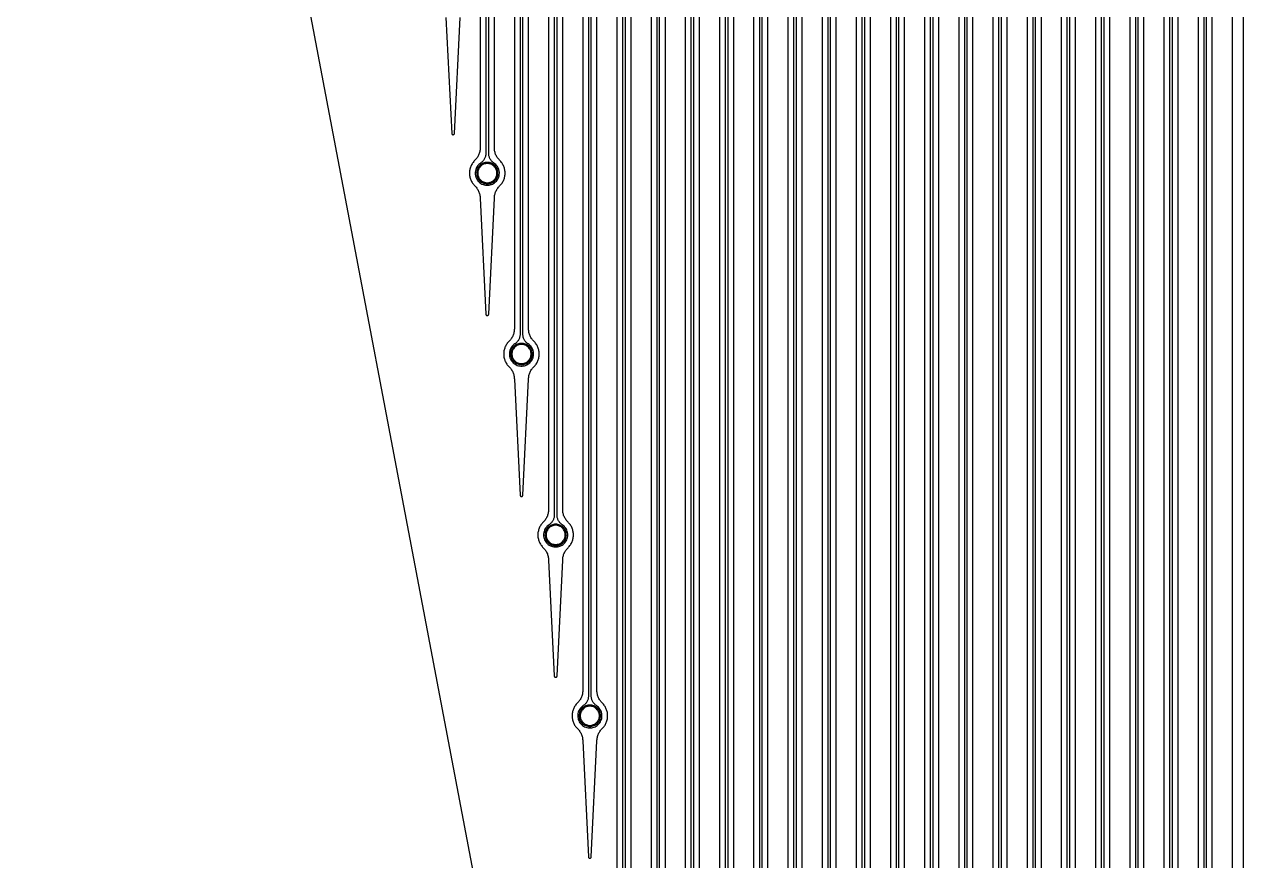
# Model space of a CAD drawing. Header units: metres. Extents: x -1805 to 1655, y -683 to 39617.
# Drawn here: x -858 to -2, y 2184 to 2771 of the extents above; entities that cross this region are included whole.
import ezdxf

# ---------------------------------------------------------------- set-up
doc = ezdxf.new("R2010")
doc.units = ezdxf.units.M
for name, color, linetype in [('Etching', 5, 'CONTINUOUS'), ('Metal', 4, 'CONTINUOUS'), ('pad_etching', 1, 'CONTINUOUS'), ('PEDOT_SIROF', 6, 'CONTINUOUS')]:
    doc.layers.add(name, color=color, linetype=linetype)

msp = doc.modelspace()

# ---------------------------------------------------------------- linework, layer by layer
at = {"layer": 'Etching'}
for points in [[(-538, 9134.24), (-538, 2684.31), (-538.02, 2683.67), (-538.07, 2683.03), (-538.15, 2682.39), (-538.27, 2681.76), (-538.43, 2681.13), (-538.62, 2680.52), (-538.83, 2679.91), (-539.09, 2679.32), (-539.37, 2678.74), (-539.68, 2678.18), (-540.03, 2677.64), (-540.4, 2677.11), (-540.8, 2676.61), (-541.22, 2676.13), (-541.67, 2675.67), (-542.13, 2675.21), (-542.56, 2674.72), (-542.96, 2674.21), (-543.34, 2673.69), (-543.69, 2673.14), (-544.01, 2672.58), (-544.3, 2672), (-544.57, 2671.41), (-544.8, 2670.8), (-544.99, 2670.18), (-545.16, 2669.56), (-545.29, 2668.92), (-545.4, 2668.28), (-545.46, 2667.64), (-545.5, 2666.99), (-545.5, 2666.34), (-545.46, 2665.7), (-545.4, 2665.05), (-545.29, 2664.41), (-545.16, 2663.78), (-544.99, 2663.15), (-544.8, 2662.53), (-544.57, 2661.93), (-544.3, 2661.33), (-544.01, 2660.75), (-543.69, 2660.19), (-543.34, 2659.65), (-542.96, 2659.12), (-542.56, 2658.61), (-542.13, 2658.13), (-541.67, 2657.67), (-541.22, 2657.21), (-540.8, 2656.73), (-540.4, 2656.22), (-540.03, 2655.7), (-539.68, 2655.15), (-539.37, 2654.59), (-539.09, 2654.01), (-538.83, 2653.42), (-538.62, 2652.82), (-538.43, 2652.2), (-538.27, 2651.58), (-538.15, 2650.95), (-538.07, 2650.31), (-538.02, 2649.67), (-538, 2649.02), (-534, 2567.62), (-533.98, 2567.49), (-533.95, 2567.37), (-533.91, 2567.25), (-533.85, 2567.14), (-533.78, 2567.04), (-533.69, 2566.94), (-533.59, 2566.86), (-533.49, 2566.79), (-533.37, 2566.74), (-533.25, 2566.7), (-533.13, 2566.67), (-533, 2566.67), (-532.87, 2566.67), (-532.75, 2566.7), (-532.63, 2566.74), (-532.51, 2566.79), (-532.41, 2566.86), (-532.31, 2566.94), (-532.22, 2567.04), (-532.15, 2567.14), (-532.09, 2567.25), (-532.05, 2567.37), (-532.02, 2567.49), (-532, 2567.62), (-528, 2649.02), (-527.98, 2649.67), (-527.93, 2650.31), (-527.85, 2650.95), (-527.73, 2651.58), (-527.57, 2652.2), (-527.38, 2652.82), (-527.17, 2653.42), (-526.91, 2654.01), (-526.63, 2654.59), (-526.32, 2655.15), (-525.97, 2655.7), (-525.6, 2656.22), (-525.2, 2656.73), (-524.78, 2657.21), (-524.33, 2657.67), (-523.87, 2658.13), (-523.44, 2658.61), (-523.04, 2659.12), (-522.66, 2659.65), (-522.31, 2660.19), (-521.99, 2660.75), (-521.7, 2661.33), (-521.43, 2661.93), (-521.2, 2662.53), (-521.01, 2663.15), (-520.84, 2663.78), (-520.71, 2664.41), (-520.6, 2665.05), (-520.54, 2665.7), (-520.5, 2666.34), (-520.5, 2666.99), (-520.54, 2667.64), (-520.6, 2668.28), (-520.71, 2668.92), (-520.84, 2669.56), (-521.01, 2670.18), (-521.2, 2670.8), (-521.43, 2671.41), (-521.7, 2672), (-521.99, 2672.58), (-522.31, 2673.14), (-522.66, 2673.69), (-523.04, 2674.21), (-523.44, 2674.72), (-523.87, 2675.21), (-524.33, 2675.67), (-524.78, 2676.13), (-525.2, 2676.61), (-525.6, 2677.11), (-525.97, 2677.64), (-526.32, 2678.18), (-526.63, 2678.74), (-526.91, 2679.32), (-527.17, 2679.91), (-527.38, 2680.52), (-527.57, 2681.13), (-527.73, 2681.76), (-527.85, 2682.39), (-527.93, 2683.03), (-527.98, 2683.67), (-528, 2684.31), (-528, 9134.24)], [(-514, 9134.24), (-514, 2557.32), (-514.02, 2556.68), (-514.07, 2556.04), (-514.15, 2555.4), (-514.27, 2554.77), (-514.43, 2554.15), (-514.62, 2553.53), (-514.83, 2552.93), (-515.09, 2552.34), (-515.37, 2551.76), (-515.68, 2551.2), (-516.03, 2550.65), (-516.4, 2550.13), (-516.8, 2549.62), (-517.22, 2549.14), (-517.67, 2548.68), (-518.13, 2548.22), (-518.56, 2547.74), (-518.96, 2547.23), (-519.34, 2546.7), (-519.69, 2546.16), (-520.01, 2545.6), (-520.3, 2545.02), (-520.57, 2544.42), (-520.8, 2543.82), (-520.99, 2543.2), (-521.16, 2542.57), (-521.29, 2541.94), (-521.4, 2541.3), (-521.46, 2540.65), (-521.5, 2540.01), (-521.5, 2539.36), (-521.46, 2538.71), (-521.4, 2538.07), (-521.29, 2537.43), (-521.16, 2536.79), (-520.99, 2536.16), (-520.8, 2535.55), (-520.57, 2534.94), (-520.3, 2534.35), (-520.01, 2533.77), (-519.69, 2533.21), (-519.34, 2532.66), (-518.96, 2532.13), (-518.56, 2531.63), (-518.13, 2531.14), (-517.67, 2530.68), (-517.22, 2530.22), (-516.8, 2529.74), (-516.4, 2529.24), (-516.03, 2528.71), (-515.68, 2528.17), (-515.37, 2527.61), (-515.09, 2527.03), (-514.83, 2526.44), (-514.62, 2525.83), (-514.43, 2525.22), (-514.27, 2524.59), (-514.15, 2523.96), (-514.07, 2523.32), (-514.02, 2522.68), (-514, 2522.04), (-510, 2440.63), (-509.98, 2440.51), (-509.95, 2440.38), (-509.91, 2440.27), (-509.85, 2440.15), (-509.78, 2440.05), (-509.69, 2439.96), (-509.59, 2439.88), (-509.49, 2439.81), (-509.37, 2439.75), (-509.25, 2439.71), (-509.13, 2439.69), (-509, 2439.68), (-508.87, 2439.69), (-508.75, 2439.71), (-508.63, 2439.75), (-508.51, 2439.81), (-508.41, 2439.88), (-508.31, 2439.96), (-508.22, 2440.05), (-508.15, 2440.15), (-508.09, 2440.27), (-508.05, 2440.38), (-508.02, 2440.51), (-508, 2440.63), (-504, 2522.04), (-503.98, 2522.68), (-503.93, 2523.32), (-503.85, 2523.96), (-503.73, 2524.59), (-503.57, 2525.22), (-503.38, 2525.83), (-503.17, 2526.44), (-502.91, 2527.03), (-502.63, 2527.61), (-502.32, 2528.17), (-501.97, 2528.71), (-501.6, 2529.24), (-501.2, 2529.74), (-500.78, 2530.22), (-500.33, 2530.68), (-499.87, 2531.14), (-499.44, 2531.63), (-499.04, 2532.13), (-498.66, 2532.66), (-498.31, 2533.21), (-497.99, 2533.77), (-497.7, 2534.35), (-497.43, 2534.94), (-497.2, 2535.55), (-497.01, 2536.16), (-496.84, 2536.79), (-496.71, 2537.43), (-496.6, 2538.07), (-496.54, 2538.71), (-496.5, 2539.36), (-496.5, 2540.01), (-496.54, 2540.65), (-496.6, 2541.3), (-496.71, 2541.94), (-496.84, 2542.57), (-497.01, 2543.2), (-497.2, 2543.82), (-497.43, 2544.42), (-497.7, 2545.02), (-497.99, 2545.6), (-498.31, 2546.16), (-498.66, 2546.7), (-499.04, 2547.23), (-499.44, 2547.74), (-499.87, 2548.22), (-500.33, 2548.68), (-500.78, 2549.14), (-501.2, 2549.62), (-501.6, 2550.13), (-501.97, 2550.65), (-502.32, 2551.2), (-502.63, 2551.76), (-502.91, 2552.34), (-503.17, 2552.93), (-503.38, 2553.53), (-503.57, 2554.15), (-503.73, 2554.77), (-503.85, 2555.4), (-503.93, 2556.04), (-503.98, 2556.68), (-504, 2557.32), (-504, 9134.24)], [(-490, 9134.24), (-490, 2430.34), (-490.02, 2429.7), (-490.07, 2429.06), (-490.15, 2428.42), (-490.27, 2427.79), (-490.43, 2427.16), (-490.62, 2426.55), (-490.83, 2425.94), (-491.09, 2425.35), (-491.37, 2424.77), (-491.68, 2424.21), (-492.03, 2423.67), (-492.4, 2423.14), (-492.8, 2422.64), (-493.22, 2422.16), (-493.67, 2421.7), (-494.13, 2421.24), (-494.56, 2420.75), (-494.96, 2420.25), (-495.34, 2419.72), (-495.69, 2419.17), (-496.01, 2418.61), (-496.3, 2418.03), (-496.57, 2417.44), (-496.8, 2416.83), (-496.99, 2416.22), (-497.16, 2415.59), (-497.29, 2414.96), (-497.4, 2414.31), (-497.46, 2413.67), (-497.5, 2413.02), (-497.5, 2412.37), (-497.46, 2411.73), (-497.4, 2411.08), (-497.29, 2410.44), (-497.16, 2409.81), (-496.99, 2409.18), (-496.8, 2408.56), (-496.57, 2407.96), (-496.3, 2407.36), (-496.01, 2406.79), (-495.69, 2406.22), (-495.34, 2405.68), (-494.96, 2405.15), (-494.56, 2404.64), (-494.13, 2404.16), (-493.67, 2403.7), (-493.22, 2403.24), (-492.8, 2402.76), (-492.4, 2402.25), (-492.03, 2401.73), (-491.68, 2401.18), (-491.37, 2400.62), (-491.09, 2400.05), (-490.83, 2399.45), (-490.62, 2398.85), (-490.43, 2398.23), (-490.27, 2397.61), (-490.15, 2396.98), (-490.07, 2396.34), (-490.02, 2395.7), (-490, 2395.06), (-486, 2313.65), (-485.98, 2313.52), (-485.95, 2313.4), (-485.91, 2313.28), (-485.85, 2313.17), (-485.78, 2313.07), (-485.69, 2312.97), (-485.59, 2312.89), (-485.49, 2312.82), (-485.37, 2312.77), (-485.25, 2312.73), (-485.13, 2312.71), (-485, 2312.7), (-484.87, 2312.71), (-484.75, 2312.73), (-484.63, 2312.77), (-484.51, 2312.82), (-484.41, 2312.89), (-484.31, 2312.97), (-484.22, 2313.07), (-484.15, 2313.17), (-484.09, 2313.28), (-484.05, 2313.4), (-484.02, 2313.52), (-484, 2313.65), (-480, 2395.06), (-479.98, 2395.7), (-479.93, 2396.34), (-479.85, 2396.98), (-479.73, 2397.61), (-479.57, 2398.23), (-479.38, 2398.85), (-479.17, 2399.45), (-478.91, 2400.05), (-478.63, 2400.62), (-478.32, 2401.18), (-477.97, 2401.73), (-477.6, 2402.25), (-477.2, 2402.76), (-476.78, 2403.24), (-476.33, 2403.7), (-475.87, 2404.16), (-475.44, 2404.64), (-475.04, 2405.15), (-474.66, 2405.68), (-474.31, 2406.22), (-473.99, 2406.79), (-473.7, 2407.36), (-473.43, 2407.96), (-473.2, 2408.56), (-473.01, 2409.18), (-472.84, 2409.81), (-472.71, 2410.44), (-472.6, 2411.08), (-472.54, 2411.73), (-472.5, 2412.37), (-472.5, 2413.02), (-472.54, 2413.67), (-472.6, 2414.31), (-472.71, 2414.96), (-472.84, 2415.59), (-473.01, 2416.22), (-473.2, 2416.83), (-473.43, 2417.44), (-473.7, 2418.03), (-473.99, 2418.61), (-474.31, 2419.17), (-474.66, 2419.72), (-475.04, 2420.25), (-475.44, 2420.75), (-475.87, 2421.24), (-476.33, 2421.7), (-476.78, 2422.16), (-477.2, 2422.64), (-477.6, 2423.14), (-477.97, 2423.67), (-478.32, 2424.21), (-478.63, 2424.77), (-478.91, 2425.35), (-479.17, 2425.94), (-479.38, 2426.55), (-479.57, 2427.16), (-479.73, 2427.79), (-479.85, 2428.42), (-479.93, 2429.06), (-479.98, 2429.7), (-480, 2430.34), (-480, 9134.24)], [(-466, 9134.24), (-466, 2303.36), (-466.02, 2302.71), (-466.07, 2302.07), (-466.15, 2301.44), (-466.27, 2300.8), (-466.43, 2300.18), (-466.62, 2299.56), (-466.83, 2298.96), (-467.09, 2298.37), (-467.37, 2297.79), (-467.68, 2297.23), (-468.03, 2296.68), (-468.4, 2296.16), (-468.8, 2295.66), (-469.22, 2295.17), (-469.67, 2294.72), (-470.13, 2294.25), (-470.56, 2293.77), (-470.96, 2293.26), (-471.34, 2292.74), (-471.69, 2292.19), (-472.01, 2291.63), (-472.3, 2291.05), (-472.57, 2290.46), (-472.8, 2289.85), (-472.99, 2289.23), (-473.16, 2288.61), (-473.29, 2287.97), (-473.4, 2287.33), (-473.46, 2286.69), (-473.5, 2286.04), (-473.5, 2285.39), (-473.46, 2284.74), (-473.4, 2284.1), (-473.29, 2283.46), (-473.16, 2282.82), (-472.99, 2282.2), (-472.8, 2281.58), (-472.57, 2280.97), (-472.3, 2280.38), (-472.01, 2279.8), (-471.69, 2279.24), (-471.34, 2278.69), (-470.96, 2278.17), (-470.56, 2277.66), (-470.13, 2277.17), (-469.67, 2276.71), (-469.22, 2276.25), (-468.8, 2275.77), (-468.4, 2275.27), (-468.03, 2274.74), (-467.68, 2274.2), (-467.37, 2273.64), (-467.09, 2273.06), (-466.83, 2272.47), (-466.62, 2271.86), (-466.43, 2271.25), (-466.27, 2270.62), (-466.15, 2269.99), (-466.07, 2269.36), (-466.02, 2268.71), (-466, 2268.07), (-462, 2186.67), (-461.98, 2186.54), (-461.95, 2186.42), (-461.91, 2186.3), (-461.85, 2186.19), (-461.78, 2186.08), (-461.69, 2185.99), (-461.59, 2185.91), (-461.49, 2185.84), (-461.37, 2185.79), (-461.25, 2185.75), (-461.13, 2185.72), (-461, 2185.71), (-460.87, 2185.72), (-460.75, 2185.75), (-460.63, 2185.79), (-460.51, 2185.84), (-460.41, 2185.91), (-460.31, 2185.99), (-460.22, 2186.08), (-460.15, 2186.19), (-460.09, 2186.3), (-460.05, 2186.42), (-460.02, 2186.54), (-460, 2186.67), (-456, 2268.07), (-455.98, 2268.71), (-455.93, 2269.36), (-455.85, 2269.99), (-455.73, 2270.62), (-455.57, 2271.25), (-455.38, 2271.86), (-455.17, 2272.47), (-454.91, 2273.06), (-454.63, 2273.64), (-454.32, 2274.2), (-453.97, 2274.74), (-453.6, 2275.27), (-453.2, 2275.77), (-452.78, 2276.25), (-452.33, 2276.71), (-451.87, 2277.17), (-451.44, 2277.66), (-451.04, 2278.17), (-450.66, 2278.69), (-450.31, 2279.24), (-449.99, 2279.8), (-449.7, 2280.38), (-449.43, 2280.97), (-449.2, 2281.58), (-449.01, 2282.2), (-448.84, 2282.82), (-448.71, 2283.46), (-448.6, 2284.1), (-448.54, 2284.74), (-448.5, 2285.39), (-448.5, 2286.04), (-448.54, 2286.69), (-448.6, 2287.33), (-448.71, 2287.97), (-448.84, 2288.61), (-449.01, 2289.23), (-449.2, 2289.85), (-449.43, 2290.46), (-449.7, 2291.05), (-449.99, 2291.63), (-450.31, 2292.19), (-450.66, 2292.74), (-451.04, 2293.26), (-451.44, 2293.77), (-451.87, 2294.25), (-452.33, 2294.72), (-452.78, 2295.17), (-453.2, 2295.66), (-453.6, 2296.16), (-453.97, 2296.68), (-454.32, 2297.23), (-454.63, 2297.79), (-454.91, 2298.37), (-455.17, 2298.96), (-455.38, 2299.56), (-455.57, 2300.18), (-455.73, 2300.8), (-455.85, 2301.44), (-455.93, 2302.07), (-455.98, 2302.71), (-456, 2303.36), (-456, 9134.24)], [(-442, 9134.24), (-442, 2176.37)], [(-432, 2176.37), (-432, 9134.24)], [(-418, 9134.24), (-418, 2049.39)], [(-408, 2049.39), (-408, 9134.24)], [(-394, 9134.24), (-394, 1922.4)], [(-384, 1922.4), (-384, 9134.24)], [(-370, 9134.24), (-370, 1795.42)], [(-360, 1795.42), (-360, 9134.24)], [(-346, 9134.24), (-346, 1668.44)], [(-336, 1668.44), (-336, 9134.24)], [(-322, 9134.24), (-322, 1541.45)], [(-312, 1541.45), (-312, 9134.24)], [(-298, 9134.24), (-298, 1414.47)], [(-288, 1414.47), (-288, 9134.24)], [(-274, 9134.24), (-274, 1287.48)], [(-264, 1287.48), (-264, 9134.24)], [(-250, 9134.24), (-250, 1160.5)], [(-240, 1160.5), (-240, 9134.24)], [(-226, 9134.24), (-226, 1033.52)], [(-216, 1033.52), (-216, 9134.24)], [(-202, 9134.24), (-202, 906.53)], [(-192, 906.53), (-192, 9134.24)], [(-178, 9134.24), (-178, 779.55)], [(-168, 779.55), (-168, 9134.24)], [(-154, 9134.24), (-154, 652.56)], [(-144, 652.56), (-144, 9134.24)], [(-130, 9134.24), (-130, 525.58)], [(-120, 525.58), (-120, 9134.24)], [(-106, 9134.24), (-106, 398.59)], [(-96, 398.59), (-96, 9134.24)], [(-82, 9134.24), (-82, 271.61)], [(-72, 271.61), (-72, 9134.24)], [(-58, 9134.24), (-58, 144.63)], [(-48, 144.63), (-48, 9134.24)], [(-34, 9134.24), (-34, 17.64)], [(-24, 17.64), (-24, 9134.24)], [(-10, 4155.73), (-10, -202.71)], [(-35.26, -497.72), (-858, 3836.51)], [(-562, 2776.01), (-558, 2694.6), (-557.98, 2694.48), (-557.95, 2694.35), (-557.91, 2694.23), (-557.85, 2694.12), (-557.78, 2694.02), (-557.69, 2693.93), (-557.59, 2693.85), (-557.49, 2693.78), (-557.37, 2693.72), (-557.25, 2693.68), (-557.13, 2693.66), (-557, 2693.65), (-556.87, 2693.66), (-556.75, 2693.68), (-556.63, 2693.72), (-556.51, 2693.78), (-556.41, 2693.85), (-556.31, 2693.93), (-556.22, 2694.02), (-556.15, 2694.12), (-556.09, 2694.23), (-556.05, 2694.35), (-556.02, 2694.48), (-556, 2694.6), (-552, 2776.01)]]:
    msp.add_lwpolyline(points, dxfattribs=at)
at = {"layer": 'Metal'}
for points in [[(-534, 9436.51), (-534, 2680.5), (-534.02, 2679.97), (-534.07, 2679.44), (-534.16, 2678.92), (-534.28, 2678.4), (-534.44, 2677.89), (-534.62, 2677.4), (-534.85, 2676.92), (-535.1, 2676.45), (-535.38, 2676), (-535.69, 2675.57), (-536.03, 2675.17), (-536.4, 2674.78), (-536.79, 2674.43), (-537.2, 2674.09), (-537.64, 2673.79), (-538.33, 2673.29), (-538.97, 2672.72), (-539.54, 2672.09), (-540.06, 2671.41), (-540.5, 2670.67), (-540.86, 2669.9), (-541.15, 2669.1), (-541.35, 2668.27), (-541.47, 2667.42), (-541.5, 2666.57), (-541.45, 2665.71), (-541.31, 2664.87), (-541.09, 2664.04), (-540.78, 2663.25), (-540.4, 2662.48), (-539.94, 2661.76), (-539.41, 2661.09), (-538.82, 2660.47), (-538.17, 2659.92), (-537.47, 2659.43), (-536.72, 2659.02), (-535.93, 2658.69), (-535.11, 2658.43), (-534.28, 2658.26), (-533.43, 2658.18), (-532.57, 2658.18), (-531.72, 2658.26), (-530.89, 2658.43), (-530.07, 2658.69), (-529.28, 2659.02), (-528.53, 2659.43), (-527.83, 2659.92), (-527.18, 2660.47), (-526.59, 2661.09), (-526.06, 2661.76), (-525.6, 2662.48), (-525.22, 2663.25), (-524.91, 2664.04), (-524.69, 2664.87), (-524.55, 2665.71), (-524.5, 2666.57), (-524.53, 2667.42), (-524.65, 2668.27), (-524.85, 2669.1), (-525.14, 2669.9), (-525.5, 2670.67), (-525.94, 2671.41), (-526.46, 2672.09), (-527.03, 2672.72), (-527.67, 2673.29), (-528.36, 2673.79), (-528.8, 2674.09), (-529.21, 2674.43), (-529.6, 2674.78), (-529.97, 2675.17), (-530.31, 2675.57), (-530.62, 2676), (-530.9, 2676.45), (-531.15, 2676.92), (-531.38, 2677.4), (-531.56, 2677.89), (-531.72, 2678.4), (-531.84, 2678.92), (-531.93, 2679.44), (-531.98, 2679.97), (-532, 2680.5), (-532, 9436.51)], [(-510, 9436.51), (-510, 2553.51), (-510.02, 2552.98), (-510.07, 2552.45), (-510.16, 2551.93), (-510.28, 2551.42), (-510.44, 2550.91), (-510.62, 2550.41), (-510.85, 2549.93), (-511.1, 2549.47), (-511.38, 2549.02), (-511.69, 2548.59), (-512.03, 2548.18), (-512.4, 2547.8), (-512.79, 2547.44), (-513.2, 2547.11), (-513.64, 2546.81), (-514.33, 2546.31), (-514.97, 2545.74), (-515.54, 2545.11), (-516.06, 2544.42), (-516.5, 2543.69), (-516.86, 2542.92), (-517.15, 2542.11), (-517.35, 2541.28), (-517.47, 2540.44), (-517.5, 2539.58), (-517.45, 2538.73), (-517.31, 2537.89), (-517.09, 2537.06), (-516.78, 2536.26), (-516.4, 2535.5), (-515.94, 2534.78), (-515.41, 2534.1), (-514.82, 2533.49), (-514.17, 2532.94), (-513.47, 2532.45), (-512.72, 2532.04), (-511.93, 2531.7), (-511.11, 2531.45), (-510.28, 2531.28), (-509.43, 2531.19), (-508.57, 2531.19), (-507.72, 2531.28), (-506.89, 2531.45), (-506.07, 2531.7), (-505.28, 2532.04), (-504.53, 2532.45), (-503.83, 2532.94), (-503.18, 2533.49), (-502.59, 2534.1), (-502.06, 2534.78), (-501.6, 2535.5), (-501.22, 2536.26), (-500.91, 2537.06), (-500.69, 2537.89), (-500.55, 2538.73), (-500.5, 2539.58), (-500.53, 2540.44), (-500.65, 2541.28), (-500.85, 2542.11), (-501.14, 2542.92), (-501.5, 2543.69), (-501.94, 2544.42), (-502.46, 2545.11), (-503.03, 2545.74), (-503.67, 2546.31), (-504.36, 2546.81), (-504.8, 2547.11), (-505.21, 2547.44), (-505.6, 2547.8), (-505.97, 2548.18), (-506.31, 2548.59), (-506.62, 2549.02), (-506.9, 2549.47), (-507.15, 2549.93), (-507.38, 2550.41), (-507.56, 2550.91), (-507.72, 2551.42), (-507.84, 2551.93), (-507.93, 2552.45), (-507.98, 2552.98), (-508, 2553.51), (-508, 9436.51)], [(-486, 9436.51), (-486, 2426.53), (-486.02, 2426), (-486.07, 2425.47), (-486.16, 2424.95), (-486.28, 2424.43), (-486.44, 2423.93), (-486.62, 2423.43), (-486.85, 2422.95), (-487.1, 2422.48), (-487.38, 2422.03), (-487.69, 2421.61), (-488.03, 2421.2), (-488.4, 2420.82), (-488.79, 2420.46), (-489.2, 2420.13), (-489.64, 2419.82), (-490.33, 2419.32), (-490.97, 2418.75), (-491.54, 2418.12), (-492.06, 2417.44), (-492.5, 2416.71), (-492.86, 2415.93), (-493.15, 2415.13), (-493.35, 2414.3), (-493.47, 2413.45), (-493.5, 2412.6), (-493.45, 2411.74), (-493.31, 2410.9), (-493.09, 2410.08), (-492.78, 2409.28), (-492.4, 2408.51), (-491.94, 2407.79), (-491.41, 2407.12), (-490.82, 2406.5), (-490.17, 2405.95), (-489.47, 2405.47), (-488.72, 2405.05), (-487.93, 2404.72), (-487.11, 2404.47), (-486.28, 2404.29), (-485.43, 2404.21), (-484.57, 2404.21), (-483.72, 2404.29), (-482.89, 2404.47), (-482.07, 2404.72), (-481.28, 2405.05), (-480.53, 2405.47), (-479.83, 2405.95), (-479.18, 2406.5), (-478.59, 2407.12), (-478.06, 2407.79), (-477.6, 2408.51), (-477.22, 2409.28), (-476.91, 2410.08), (-476.69, 2410.9), (-476.55, 2411.74), (-476.5, 2412.6), (-476.53, 2413.45), (-476.65, 2414.3), (-476.85, 2415.13), (-477.14, 2415.93), (-477.5, 2416.71), (-477.94, 2417.44), (-478.46, 2418.12), (-479.03, 2418.75), (-479.67, 2419.32), (-480.36, 2419.82), (-480.8, 2420.13), (-481.21, 2420.46), (-481.6, 2420.82), (-481.97, 2421.2), (-482.31, 2421.61), (-482.62, 2422.03), (-482.9, 2422.48), (-483.15, 2422.95), (-483.38, 2423.43), (-483.56, 2423.93), (-483.72, 2424.43), (-483.84, 2424.95), (-483.93, 2425.47), (-483.98, 2426), (-484, 2426.53), (-484, 9436.51)], [(-462, 9436.51), (-462, 2299.54), (-462.02, 2299.01), (-462.07, 2298.49), (-462.16, 2297.96), (-462.28, 2297.45), (-462.44, 2296.94), (-462.62, 2296.45), (-462.85, 2295.96), (-463.1, 2295.5), (-463.38, 2295.05), (-463.69, 2294.62), (-464.03, 2294.22), (-464.4, 2293.83), (-464.79, 2293.47), (-465.2, 2293.14), (-465.64, 2292.84), (-466.33, 2292.34), (-466.97, 2291.77), (-467.54, 2291.14), (-468.06, 2290.45), (-468.5, 2289.72), (-468.86, 2288.95), (-469.15, 2288.14), (-469.35, 2287.31), (-469.47, 2286.47), (-469.5, 2285.61), (-469.45, 2284.76), (-469.31, 2283.92), (-469.09, 2283.09), (-468.78, 2282.29), (-468.4, 2281.53), (-467.94, 2280.81), (-467.41, 2280.14), (-466.82, 2279.52), (-466.17, 2278.97), (-465.47, 2278.48), (-464.72, 2278.07), (-463.93, 2277.74), (-463.11, 2277.48), (-462.28, 2277.31), (-461.43, 2277.23), (-460.57, 2277.23), (-459.72, 2277.31), (-458.89, 2277.48), (-458.07, 2277.74), (-457.28, 2278.07), (-456.53, 2278.48), (-455.83, 2278.97), (-455.18, 2279.52), (-454.59, 2280.14), (-454.06, 2280.81), (-453.6, 2281.53), (-453.22, 2282.29), (-452.91, 2283.09), (-452.69, 2283.92), (-452.55, 2284.76), (-452.5, 2285.61), (-452.53, 2286.47), (-452.65, 2287.31), (-452.85, 2288.14), (-453.14, 2288.95), (-453.5, 2289.72), (-453.94, 2290.45), (-454.46, 2291.14), (-455.03, 2291.77), (-455.67, 2292.34), (-456.36, 2292.84), (-456.8, 2293.14), (-457.21, 2293.47), (-457.6, 2293.83), (-457.97, 2294.22), (-458.31, 2294.62), (-458.62, 2295.05), (-458.9, 2295.5), (-459.15, 2295.96), (-459.38, 2296.45), (-459.56, 2296.94), (-459.72, 2297.45), (-459.84, 2297.96), (-459.93, 2298.49), (-459.98, 2299.01), (-460, 2299.54), (-460, 9436.51)], [(-438, 9436.51), (-438, 2172.56)], [(-436, 2172.56), (-436, 9436.51)], [(-414, 9436.51), (-414, 2045.58)], [(-412, 2045.58), (-412, 9436.51)], [(-390, 9436.51), (-390, 1918.59)], [(-388, 1918.59), (-388, 9436.51)], [(-366, 9436.51), (-366, 1791.61)], [(-364, 1791.61), (-364, 9436.51)], [(-342, 9436.51), (-342, 1664.62)], [(-340, 1664.62), (-340, 9436.51)], [(-318, 9436.51), (-318, 1537.64)], [(-316, 1537.64), (-316, 9436.51)], [(-294, 9436.51), (-294, 1410.65)], [(-292, 1410.65), (-292, 9436.51)], [(-270, 9436.51), (-270, 1283.67)], [(-268, 1283.67), (-268, 9436.51)], [(-246, 9436.51), (-246, 1156.69)], [(-244, 1156.69), (-244, 9436.51)], [(-222, 9436.51), (-222, 1029.7)], [(-220, 1029.7), (-220, 9436.51)], [(-198, 9436.51), (-198, 902.72)], [(-196, 902.72), (-196, 9436.51)], [(-174, 9436.51), (-174, 775.73)], [(-172, 775.73), (-172, 9436.51)], [(-150, 9436.51), (-150, 648.75)], [(-148, 648.75), (-148, 9436.51)], [(-126, 9436.51), (-126, 521.77)], [(-124, 521.77), (-124, 9436.51)], [(-102, 9436.51), (-102, 394.78)], [(-100, 394.78), (-100, 9436.51)], [(-78, 9436.51), (-78, 267.8)], [(-76, 267.8), (-76, 9436.51)], [(-54, 9436.51), (-54, 140.81)], [(-52, 140.81), (-52, 9436.51)], [(-30, 9436.51), (-30, 13.83)], [(-28, 13.83), (-28, 9436.51)], [(-2, -200.37), (-2, 4153.38)]]:
    msp.add_lwpolyline(points, dxfattribs=at)
at = {"layer": 'pad_etching'}
for points in [[(-526.25, 2666.67), (-526.28, 2667.33), (-526.38, 2667.98), (-526.54, 2668.63), (-526.76, 2669.25), (-527.05, 2669.85), (-527.39, 2670.42), (-527.78, 2670.95), (-528.23, 2671.44), (-528.72, 2671.88), (-529.25, 2672.28), (-529.82, 2672.62), (-530.42, 2672.9), (-531.04, 2673.13), (-531.68, 2673.29), (-532.34, 2673.38), (-533, 2673.42), (-533.66, 2673.38), (-534.32, 2673.29), (-534.96, 2673.13), (-535.58, 2672.9), (-536.18, 2672.62), (-536.75, 2672.28), (-537.28, 2671.88), (-537.77, 2671.44), (-538.22, 2670.95), (-538.61, 2670.42), (-538.95, 2669.85), (-539.24, 2669.25), (-539.46, 2668.63), (-539.62, 2667.98), (-539.72, 2667.33), (-539.75, 2666.67), (-539.72, 2666.01), (-539.62, 2665.35), (-539.46, 2664.71), (-539.24, 2664.08), (-538.95, 2663.48), (-538.61, 2662.92), (-538.22, 2662.38), (-537.77, 2661.89), (-537.28, 2661.45), (-536.75, 2661.05), (-536.18, 2660.71), (-535.58, 2660.43), (-534.96, 2660.21), (-534.32, 2660.05), (-533.66, 2659.95), (-533, 2659.92), (-532.34, 2659.95), (-531.68, 2660.05), (-531.04, 2660.21), (-530.42, 2660.43), (-529.82, 2660.71), (-529.25, 2661.05), (-528.72, 2661.45), (-528.23, 2661.89), (-527.78, 2662.38), (-527.39, 2662.92), (-527.05, 2663.48), (-526.76, 2664.08), (-526.54, 2664.71), (-526.38, 2665.35), (-526.28, 2666.01), (-526.25, 2666.67)], [(-502.25, 2539.68), (-502.28, 2540.34), (-502.38, 2541), (-502.54, 2541.64), (-502.76, 2542.27), (-503.05, 2542.86), (-503.39, 2543.43), (-503.78, 2543.96), (-504.23, 2544.46), (-504.72, 2544.9), (-505.25, 2545.29), (-505.82, 2545.64), (-506.42, 2545.92), (-507.04, 2546.14), (-507.68, 2546.3), (-508.34, 2546.4), (-509, 2546.43), (-509.66, 2546.4), (-510.32, 2546.3), (-510.96, 2546.14), (-511.58, 2545.92), (-512.18, 2545.64), (-512.75, 2545.29), (-513.28, 2544.9), (-513.77, 2544.46), (-514.22, 2543.96), (-514.61, 2543.43), (-514.95, 2542.86), (-515.24, 2542.27), (-515.46, 2541.64), (-515.62, 2541), (-515.72, 2540.34), (-515.75, 2539.68), (-515.72, 2539.02), (-515.62, 2538.37), (-515.46, 2537.72), (-515.24, 2537.1), (-514.95, 2536.5), (-514.61, 2535.93), (-514.22, 2535.4), (-513.77, 2534.91), (-513.28, 2534.46), (-512.75, 2534.07), (-512.18, 2533.73), (-511.58, 2533.45), (-510.96, 2533.22), (-510.32, 2533.06), (-509.66, 2532.97), (-509, 2532.93), (-508.34, 2532.97), (-507.68, 2533.06), (-507.04, 2533.22), (-506.42, 2533.45), (-505.82, 2533.73), (-505.25, 2534.07), (-504.72, 2534.46), (-504.23, 2534.91), (-503.78, 2535.4), (-503.39, 2535.93), (-503.05, 2536.5), (-502.76, 2537.1), (-502.54, 2537.72), (-502.38, 2538.37), (-502.28, 2539.02), (-502.25, 2539.68)], [(-478.25, 2412.7), (-478.28, 2413.36), (-478.38, 2414.02), (-478.54, 2414.66), (-478.76, 2415.28), (-479.05, 2415.88), (-479.39, 2416.45), (-479.78, 2416.98), (-480.23, 2417.47), (-480.72, 2417.92), (-481.25, 2418.31), (-481.82, 2418.65), (-482.42, 2418.93), (-483.04, 2419.16), (-483.68, 2419.32), (-484.34, 2419.42), (-485, 2419.45), (-485.66, 2419.42), (-486.32, 2419.32), (-486.96, 2419.16), (-487.58, 2418.93), (-488.18, 2418.65), (-488.75, 2418.31), (-489.28, 2417.92), (-489.77, 2417.47), (-490.22, 2416.98), (-490.61, 2416.45), (-490.95, 2415.88), (-491.24, 2415.28), (-491.46, 2414.66), (-491.62, 2414.02), (-491.72, 2413.36), (-491.75, 2412.7), (-491.72, 2412.04), (-491.62, 2411.38), (-491.46, 2410.74), (-491.24, 2410.12), (-490.95, 2409.52), (-490.61, 2408.95), (-490.22, 2408.42), (-489.77, 2407.93), (-489.28, 2407.48), (-488.75, 2407.09), (-488.18, 2406.75), (-487.58, 2406.46), (-486.96, 2406.24), (-486.32, 2406.08), (-485.66, 2405.98), (-485, 2405.95), (-484.34, 2405.98), (-483.68, 2406.08), (-483.04, 2406.24), (-482.42, 2406.46), (-481.82, 2406.75), (-481.25, 2407.09), (-480.72, 2407.48), (-480.23, 2407.93), (-479.78, 2408.42), (-479.39, 2408.95), (-479.05, 2409.52), (-478.76, 2410.12), (-478.54, 2410.74), (-478.38, 2411.38), (-478.28, 2412.04), (-478.25, 2412.7)], [(-454.25, 2285.71), (-454.28, 2286.38), (-454.38, 2287.03), (-454.54, 2287.67), (-454.76, 2288.3), (-455.05, 2288.9), (-455.39, 2289.46), (-455.78, 2290), (-456.23, 2290.49), (-456.72, 2290.93), (-457.25, 2291.33), (-457.82, 2291.67), (-458.42, 2291.95), (-459.04, 2292.17), (-459.68, 2292.33), (-460.34, 2292.43), (-461, 2292.46), (-461.66, 2292.43), (-462.32, 2292.33), (-462.96, 2292.17), (-463.58, 2291.95), (-464.18, 2291.67), (-464.75, 2291.33), (-465.28, 2290.93), (-465.77, 2290.49), (-466.22, 2290), (-466.61, 2289.46), (-466.95, 2288.9), (-467.24, 2288.3), (-467.46, 2287.67), (-467.62, 2287.03), (-467.72, 2286.38), (-467.75, 2285.71), (-467.72, 2285.05), (-467.62, 2284.4), (-467.46, 2283.75), (-467.24, 2283.13), (-466.95, 2282.53), (-466.61, 2281.96), (-466.22, 2281.43), (-465.77, 2280.94), (-465.28, 2280.5), (-464.75, 2280.1), (-464.18, 2279.76), (-463.58, 2279.48), (-462.96, 2279.25), (-462.32, 2279.09), (-461.66, 2279), (-461, 2278.96), (-460.34, 2279), (-459.68, 2279.09), (-459.04, 2279.25), (-458.42, 2279.48), (-457.82, 2279.76), (-457.25, 2280.1), (-456.72, 2280.5), (-456.23, 2280.94), (-455.78, 2281.43), (-455.39, 2281.96), (-455.05, 2282.53), (-454.76, 2283.13), (-454.54, 2283.75), (-454.38, 2284.4), (-454.28, 2285.05), (-454.25, 2285.71)]]:
    msp.add_lwpolyline(points, close=True, dxfattribs=at)
at = {"layer": 'PEDOT_SIROF'}
for points in [[(-525.5, 2666.67), (-525.54, 2667.4), (-525.64, 2668.13), (-525.82, 2668.84), (-526.07, 2669.54), (-526.39, 2670.2), (-526.76, 2670.83), (-527.2, 2671.42), (-527.7, 2671.97), (-528.24, 2672.46), (-528.83, 2672.9), (-529.46, 2673.28), (-530.13, 2673.6), (-530.82, 2673.84), (-531.54, 2674.02), (-532.26, 2674.13), (-533, 2674.17), (-533.74, 2674.13), (-534.46, 2674.02), (-535.18, 2673.84), (-535.87, 2673.6), (-536.54, 2673.28), (-537.17, 2672.9), (-537.76, 2672.46), (-538.3, 2671.97), (-538.8, 2671.42), (-539.24, 2670.83), (-539.61, 2670.2), (-539.93, 2669.54), (-540.18, 2668.84), (-540.36, 2668.13), (-540.46, 2667.4), (-540.5, 2666.67), (-540.46, 2665.93), (-540.36, 2665.2), (-540.18, 2664.49), (-539.93, 2663.8), (-539.61, 2663.13), (-539.24, 2662.5), (-538.8, 2661.91), (-538.3, 2661.36), (-537.76, 2660.87), (-537.17, 2660.43), (-536.54, 2660.05), (-535.87, 2659.74), (-535.18, 2659.49), (-534.46, 2659.31), (-533.74, 2659.2), (-533, 2659.17), (-532.26, 2659.2), (-531.54, 2659.31), (-530.82, 2659.49), (-530.13, 2659.74), (-529.46, 2660.05), (-528.83, 2660.43), (-528.24, 2660.87), (-527.7, 2661.36), (-527.2, 2661.91), (-526.76, 2662.5), (-526.39, 2663.13), (-526.07, 2663.8), (-525.82, 2664.49), (-525.64, 2665.2), (-525.54, 2665.93), (-525.5, 2666.67)], [(-501.5, 2539.68), (-501.54, 2540.42), (-501.64, 2541.15), (-501.82, 2541.86), (-502.07, 2542.55), (-502.39, 2543.22), (-502.76, 2543.85), (-503.2, 2544.44), (-503.7, 2544.99), (-504.24, 2545.48), (-504.83, 2545.92), (-505.46, 2546.3), (-506.13, 2546.61), (-506.82, 2546.86), (-507.54, 2547.04), (-508.26, 2547.15), (-509, 2547.18), (-509.74, 2547.15), (-510.46, 2547.04), (-511.18, 2546.86), (-511.87, 2546.61), (-512.54, 2546.3), (-513.17, 2545.92), (-513.76, 2545.48), (-514.3, 2544.99), (-514.8, 2544.44), (-515.24, 2543.85), (-515.61, 2543.22), (-515.93, 2542.55), (-516.18, 2541.86), (-516.36, 2541.15), (-516.46, 2540.42), (-516.5, 2539.68), (-516.46, 2538.95), (-516.36, 2538.22), (-516.18, 2537.51), (-515.93, 2536.81), (-515.61, 2536.15), (-515.24, 2535.52), (-514.8, 2534.92), (-514.3, 2534.38), (-513.76, 2533.88), (-513.17, 2533.45), (-512.54, 2533.07), (-511.87, 2532.75), (-511.18, 2532.51), (-510.46, 2532.33), (-509.74, 2532.22), (-509, 2532.18), (-508.26, 2532.22), (-507.54, 2532.33), (-506.82, 2532.51), (-506.13, 2532.75), (-505.46, 2533.07), (-504.83, 2533.45), (-504.24, 2533.88), (-503.7, 2534.38), (-503.2, 2534.92), (-502.76, 2535.52), (-502.39, 2536.15), (-502.07, 2536.81), (-501.82, 2537.51), (-501.64, 2538.22), (-501.54, 2538.95), (-501.5, 2539.68)], [(-477.5, 2412.7), (-477.54, 2413.43), (-477.64, 2414.16), (-477.82, 2414.88), (-478.07, 2415.57), (-478.39, 2416.23), (-478.76, 2416.87), (-479.2, 2417.46), (-479.7, 2418), (-480.24, 2418.5), (-480.83, 2418.93), (-481.46, 2419.31), (-482.13, 2419.63), (-482.82, 2419.88), (-483.54, 2420.05), (-484.26, 2420.16), (-485, 2420.2), (-485.74, 2420.16), (-486.46, 2420.05), (-487.18, 2419.88), (-487.87, 2419.63), (-488.54, 2419.31), (-489.17, 2418.93), (-489.76, 2418.5), (-490.3, 2418), (-490.8, 2417.46), (-491.24, 2416.87), (-491.61, 2416.23), (-491.93, 2415.57), (-492.18, 2414.88), (-492.36, 2414.16), (-492.46, 2413.43), (-492.5, 2412.7), (-492.46, 2411.96), (-492.36, 2411.24), (-492.18, 2410.52), (-491.93, 2409.83), (-491.61, 2409.16), (-491.24, 2408.53), (-490.8, 2407.94), (-490.3, 2407.4), (-489.76, 2406.9), (-489.17, 2406.46), (-488.54, 2406.08), (-487.87, 2405.77), (-487.18, 2405.52), (-486.46, 2405.34), (-485.74, 2405.23), (-485, 2405.2), (-484.26, 2405.23), (-483.54, 2405.34), (-482.82, 2405.52), (-482.13, 2405.77), (-481.46, 2406.08), (-480.83, 2406.46), (-480.24, 2406.9), (-479.7, 2407.4), (-479.2, 2407.94), (-478.76, 2408.53), (-478.39, 2409.16), (-478.07, 2409.83), (-477.82, 2410.52), (-477.64, 2411.24), (-477.54, 2411.96), (-477.5, 2412.7)], [(-453.5, 2285.71), (-453.54, 2286.45), (-453.64, 2287.18), (-453.82, 2287.89), (-454.07, 2288.58), (-454.39, 2289.25), (-454.76, 2289.88), (-455.2, 2290.47), (-455.7, 2291.02), (-456.24, 2291.51), (-456.83, 2291.95), (-457.46, 2292.33), (-458.13, 2292.64), (-458.82, 2292.89), (-459.54, 2293.07), (-460.26, 2293.18), (-461, 2293.21), (-461.74, 2293.18), (-462.46, 2293.07), (-463.18, 2292.89), (-463.87, 2292.64), (-464.54, 2292.33), (-465.17, 2291.95), (-465.76, 2291.51), (-466.3, 2291.02), (-466.8, 2290.47), (-467.24, 2289.88), (-467.61, 2289.25), (-467.93, 2288.58), (-468.18, 2287.89), (-468.36, 2287.18), (-468.46, 2286.45), (-468.5, 2285.71), (-468.46, 2284.98), (-468.36, 2284.25), (-468.18, 2283.54), (-467.93, 2282.84), (-467.61, 2282.18), (-467.24, 2281.55), (-466.8, 2280.96), (-466.3, 2280.41), (-465.76, 2279.92), (-465.17, 2279.48), (-464.54, 2279.1), (-463.87, 2278.79), (-463.18, 2278.54), (-462.46, 2278.36), (-461.74, 2278.25), (-461, 2278.21), (-460.26, 2278.25), (-459.54, 2278.36), (-458.82, 2278.54), (-458.13, 2278.79), (-457.46, 2279.1), (-456.83, 2279.48), (-456.24, 2279.92), (-455.7, 2280.41), (-455.2, 2280.96), (-454.76, 2281.55), (-454.39, 2282.18), (-454.07, 2282.84), (-453.82, 2283.54), (-453.64, 2284.25), (-453.54, 2284.98), (-453.5, 2285.71)]]:
    msp.add_lwpolyline(points, close=True, dxfattribs=at)

doc.saveas('drawing.dxf')
